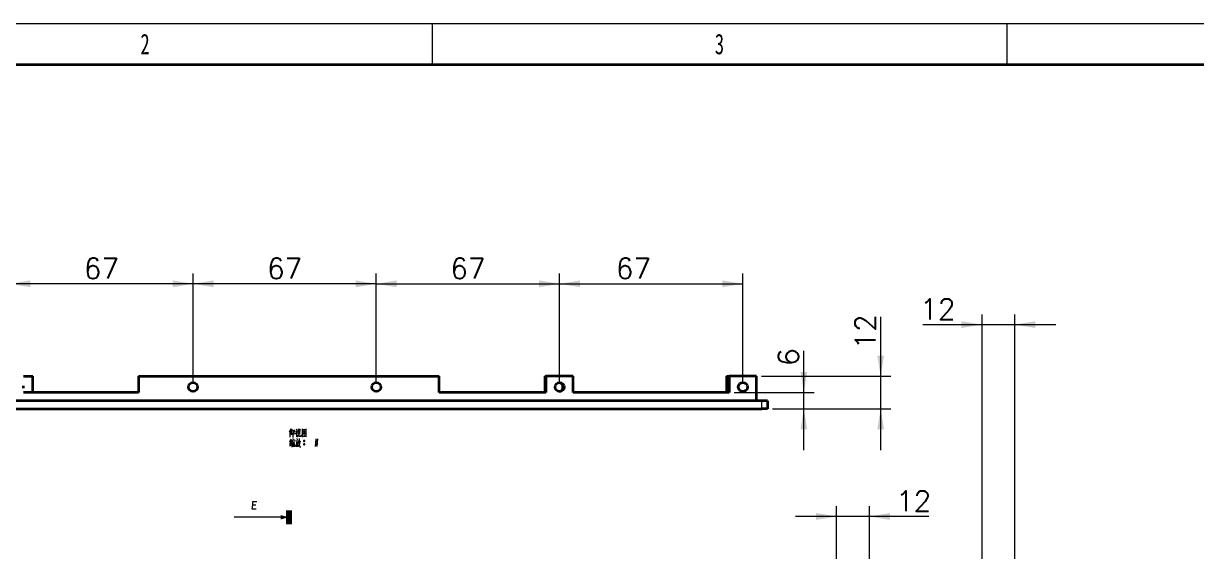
# Model space of a CAD drawing. Header units: millimetres. Extents: x -631 to 3210, y -446 to 2288.
# Drawn here: x 2220.5 to 2649.4, y 2094.7 to 2287.5 of the extents above; entities that cross this region are included whole.
import ezdxf
from ezdxf.enums import TextEntityAlignment as Align

# ---------------------------------------------------------------- set-up
doc = ezdxf.new("R2010")
doc.units = ezdxf.units.MM
doc.layers.get('0').update_dxf_attribs({"lineweight": 18})
for name, color, linetype, lineweight in [('尺寸线层', 3, 'Continuous', 18), ('粗实线层', 7, 'Continuous', 35), ('细实线层', 7, 'Continuous', 18)]:
    doc.layers.add(name, color=color, linetype=linetype, lineweight=lineweight)
doc.styles.get("Standard").update_dxf_attribs({"font": 'txt.shx', "bigfont": 'gbcbig.shx'})
doc.styles.add('标准', font='', dxfattribs={"width": 0.667})
doc.styles.get('标准').set_extended_font_data('宋体')
doc.dimstyles.get("Standard").update_dxf_attribs({"dimscale": 3, "dimtxt": 0.18, "dimasz": 0.18, "dimexe": 0.18, "dimexo": 0.0625, "dimgap": 0.09, "dimtad": 0, "dimtih": 1, "dimtoh": 1, "dimdec": 4, "dimzin": 0, "dimdsep": 46, "dimtxsty": 'Standard', "dimcen": 0.09, "dimdle": 0.36, "dimadec": 0, "dimazin": 0, "dimtfac": 1, "dimtdec": 4, "dimtofl": 0, "dimtmove": 0, "dimatfit": 3, "dimfxl": 0, "dimtolj": 1, "dimtzin": 0, "dimarcsym": 0})

# ---------------------------------------------------------------- blocks, each defined once
blk = doc.blocks.new('*X2')
at = {"layer": '粗实线层'}
blk.add_line((-185, 143.5), (205, 143.5), dxfattribs=at)
at = {"layer": '细实线层'}
for p, q in [((-210, 148.5), (210, 148.5)), ((-70, 148.5), (-70, 143.5)), ((0, 148.5), (0, 143.5))]:
    blk.add_line(p, q, dxfattribs=at)
at = {"layer": '尺寸线层', "style": '标准'}
for tag, height, width, p in [('T1', 2.5, 0.667, (-175, 146)), ('T2', 2.5, 0.667, (-105, 146)), ('T3', 2.5, 0.667, (-35, 146)), ('T4', 2.5, 0.667, (35, 146)), ('T5', 2.5, 0.667, (105, 146)), ('T6', 2.5, 0.667, (175, 146)), ('R1', 2.5, 0.667, (207.5, 111.38)), ('SQE', 3.5, 0.667, (-188.18, 80.99)), ('试制车间', 3.5, 0.28375, (-188.18, 73.99)), ('涂装车间（装配）', 3.5, 0.147264, (-188.18, 66.99)), ('涂装车间（涂装）', 3.5, 0.147264, (-188.18, 59.99)), ('国际内装车间', 3.5, 0.189302, (-188.18, 52.99)), ('地铁复合车间', 3.5, 0.186278, (-188.18, 46.02)), ('屏蔽门车间', 3.5, 0.225254, (-188.18, 39.14)), ('R2', 2.5, 0.667, (207.5, 37.12)), ('电器车间', 3.5, 0.292284, (-188.18, 32.21)), ('玻璃钢车间', 3.5, 0.225603, (-188.18, 25.29)), ('城轨内装车间', 3.5, 0.186278, (-188.18, 18.29)), ('不锈钢箱体车间', 3.5, 0.15932, (-188.18, 11.29)), ('门系统总装车间', 3.5, 0.161527, (-188.18, 4.29)), ('座椅厨房车间', 3.5, 0.186516, (-188.18, -2.71)), ('碳钢车间', 3.5, 0.28375, (-188.18, -9.71)), ('铝不锈钢车间', 3.5, 0.186397, (-188.18, -16.71)), ('风挡车间', 3.5, 0.284026, (-188.18, -23.71)), ('风道车间', 3.5, 0.284026, (-188.18, -30.71)), ('动车内装车间', 3.5, 0.186397, (-188.18, -37.71)), ('R3', 2.5, 0.667, (207.5, -37.12)), ('采购部', 3.5, 0.378308, (-188.18, -44.71)), ('检修服务部', 3.5, 0.223014, (-188.18, -51.71)), ('品管部', 3.5, 0.389426, (-188.18, -58.71)), ('生产保障部', 3.5, 0.223356, (-188.18, -65.71)), ('工业化部', 3.5, 0.281557, (-188.18, -72.71)), ('研发部', 3.5, 0.3788, (-188.18, -79.71)), ('旧底图总号', 3, 0.667, (-197.5, -100.5)), ('R4', 2.5, 0.667, (207.5, -111.38)), ('底图总号', 3, 0.667, (-197.5, -113.5)), ('签字', 3, 0.667, (-197.5, -126.5)), ('日期', 3, 0.667, (-197.5, -139.5)), ('B1', 2.5, 0.667, (-175, -146)), ('B2', 2.5, 0.667, (-105, -146)), ('B3', 2.5, 0.667, (-35, -146)), ('B4', 2.5, 0.667, (35, -146)), ('B5', 2.5, 0.667, (105, -146)), ('B6', 2.5, 0.667, (175, -146))]:
    blk.add_attdef(tag, text='', height=height, dxfattribs=dict(at, width=width)).set_placement(p, align=Align.MIDDLE_CENTER)
at = {"layer": '尺寸线层', "style": '标准', "width": 0.667}
blk.add_attdef('图号', text='', height=5.33, rotation=180, dxfattribs=at).set_placement((-160, 138.5), align=Align.MIDDLE_CENTER)
blk = doc.blocks.new('*X10')
at = {"layer": '尺寸线层', "linetype": 'Continuous'}
for points in [[(2570.98, 2177.54), (2563.48, 2178.79), (2563.48, 2176.29)], [(2582.98, 2177.54), (2590.48, 2178.79), (2590.48, 2176.29)]]:
    blk.add_hatch(color=0, dxfattribs=at).paths.add_polyline_path(points, flags=0)
at = {"layer": '尺寸线层', "color": 0, "linetype": 'Continuous'}
for p, q in [((2570.98, 2058.42), (2570.98, 2181.29)), ((2582.98, 2054.42), (2582.98, 2181.29)), ((2549.31, 2177.54), (2597.98, 2177.54))]:
    blk.add_line(p, q, dxfattribs=at)
at = {"layer": '尺寸线层', "color": 0, "insert": (2554.84, 2183.16), "char_height": 7.5, "width": 22.1429, "attachment_point": 5}
blk.add_mtext('12', dxfattribs=at)
blk = doc.blocks.new('*X136')
at = {"layer": '尺寸线层', "linetype": 'Continuous'}
for points in [[(2517.84, 2107.48), (2510.34, 2106.23), (2510.34, 2108.73)], [(2529.84, 2107.48), (2537.34, 2106.23), (2537.34, 2108.73)]]:
    blk.add_hatch(color=0, dxfattribs=at).paths.add_polyline_path(points, flags=0)
at = {"layer": '尺寸线层', "color": 0, "linetype": 'Continuous'}
for p, q in [((2517.84, 2058.42), (2517.84, 2111.23)), ((2529.84, 2054.42), (2529.84, 2111.23)), ((2551.52, 2107.48), (2502.84, 2107.48))]:
    blk.add_line(p, q, dxfattribs=at)
at = {"layer": '尺寸线层', "color": 0, "insert": (2545.98, 2113.11), "char_height": 7.5, "width": 22.1429, "attachment_point": 5}
blk.add_mtext('12', dxfattribs=at)
blk = doc.blocks.new('*X199')
at = {"layer": '尺寸线层', "linetype": 'Continuous'}
for points in [[(2349.54, 2192.44), (2357.04, 2193.69), (2357.04, 2191.19)], [(2416.54, 2192.44), (2409.04, 2193.69), (2409.04, 2191.19)]]:
    blk.add_hatch(color=0, dxfattribs=at).paths.add_polyline_path(points, flags=0)
at = {"layer": '尺寸线层', "color": 0, "linetype": 'Continuous'}
for p, q in [((2349.54, 2156.62), (2349.54, 2196.19)), ((2416.54, 2156.62), (2416.54, 2196.19)), ((2349.54, 2192.44), (2416.54, 2192.44))]:
    blk.add_line(p, q, dxfattribs=at)
at = {"layer": '尺寸线层', "color": 0, "insert": (2383.04, 2198.07), "char_height": 7.5, "width": 23.5714, "attachment_point": 5}
blk.add_mtext('67', dxfattribs=at)
blk = doc.blocks.new('*X200')
at = {"layer": '尺寸线层', "linetype": 'Continuous'}
for points in [[(2416.54, 2192.44), (2424.04, 2193.69), (2424.04, 2191.19)], [(2483.54, 2192.44), (2476.04, 2193.69), (2476.04, 2191.19)]]:
    blk.add_hatch(color=0, dxfattribs=at).paths.add_polyline_path(points, flags=0)
at = {"layer": '尺寸线层', "color": 0, "linetype": 'Continuous'}
for p, q in [((2416.54, 2156.62), (2416.54, 2196.19)), ((2483.54, 2156.62), (2483.54, 2196.19)), ((2416.54, 2192.44), (2483.54, 2192.44))]:
    blk.add_line(p, q, dxfattribs=at)
at = {"layer": '尺寸线层', "color": 0, "insert": (2443.56, 2198.07), "char_height": 7.5, "width": 23.5714, "attachment_point": 5}
blk.add_mtext('67', dxfattribs=at)
blk = doc.blocks.new('*X201')
at = {"layer": '尺寸线层', "linetype": 'Continuous'}
for points in [[(2282.54, 2192.44), (2290.04, 2191.19), (2290.04, 2193.69)], [(2349.54, 2192.44), (2342.04, 2191.19), (2342.04, 2193.69)]]:
    blk.add_hatch(color=0, dxfattribs=at).paths.add_polyline_path(points, flags=0)
at = {"layer": '尺寸线层', "color": 0, "linetype": 'Continuous'}
for p, q in [((2282.54, 2156.62), (2282.54, 2196.19)), ((2349.54, 2156.62), (2349.54, 2196.19)), ((2349.54, 2192.44), (2282.54, 2192.44))]:
    blk.add_line(p, q, dxfattribs=at)
at = {"layer": '尺寸线层', "color": 0, "insert": (2316.04, 2198.07), "char_height": 7.5, "width": 23.5714, "attachment_point": 5}
blk.add_mtext('67', dxfattribs=at)
blk = doc.blocks.new('*X202')
at = {"layer": '尺寸线层', "linetype": 'Continuous'}
for points in [[(2215.54, 2192.44), (2223.04, 2191.19), (2223.04, 2193.69)], [(2282.54, 2192.44), (2275.04, 2191.19), (2275.04, 2193.69)]]:
    blk.add_hatch(color=0, dxfattribs=at).paths.add_polyline_path(points, flags=0)
at = {"layer": '尺寸线层', "color": 0, "linetype": 'Continuous'}
for p, q in [((2215.54, 2156.62), (2215.54, 2196.19)), ((2282.54, 2156.62), (2282.54, 2196.19)), ((2282.54, 2192.44), (2215.54, 2192.44))]:
    blk.add_line(p, q, dxfattribs=at)
at = {"layer": '尺寸线层', "color": 0, "insert": (2249.04, 2198.07), "char_height": 7.5, "width": 23.5714, "attachment_point": 5}
blk.add_mtext('67', dxfattribs=at)
blk = doc.blocks.new('*X207')
at = {"layer": '尺寸线层', "linetype": 'Continuous'}
for points in [[(2505.84, 2152.75), (2504.59, 2160.25), (2507.09, 2160.25)], [(2505.84, 2146.75), (2504.59, 2139.25), (2507.09, 2139.25)]]:
    blk.add_hatch(color=0, dxfattribs=at).paths.add_polyline_path(points, flags=0)
at = {"layer": '尺寸线层', "color": 0, "linetype": 'Continuous'}
for p, q in [((2505.84, 2131.75), (2505.84, 2167.99)), ((2480.42, 2152.75), (2509.59, 2152.75)), ((2494.42, 2146.75), (2509.59, 2146.75))]:
    blk.add_line(p, q, dxfattribs=at)
at = {"layer": '尺寸线层', "color": 0, "insert": (2500.21, 2165.67), "char_height": 7.5, "width": 15, "attachment_point": 5, "rotation": 90}
blk.add_mtext('6', dxfattribs=at)
blk = doc.blocks.new('*X208')
at = {"layer": '尺寸线层', "linetype": 'Continuous'}
for points in [[(2533.94, 2158.75), (2532.69, 2166.25), (2535.19, 2166.25)], [(2533.94, 2146.75), (2532.69, 2139.25), (2535.19, 2139.25)]]:
    blk.add_hatch(color=0, dxfattribs=at).paths.add_polyline_path(points, flags=0)
at = {"layer": '尺寸线层', "color": 0, "linetype": 'Continuous'}
for p, q in [((2533.94, 2131.75), (2533.94, 2180.42)), ((2490.42, 2158.75), (2537.69, 2158.75)), ((2494.42, 2146.75), (2537.69, 2146.75))]:
    blk.add_line(p, q, dxfattribs=at)
at = {"layer": '尺寸线层', "color": 0, "insert": (2528.32, 2174.88), "char_height": 7.5, "width": 22.1429, "attachment_point": 5, "rotation": 90}
blk.add_mtext('12', dxfattribs=at)

msp = doc.modelspace()

# ---------------------------------------------------------------- hatches: boundary and pattern name
at = {"lineweight": 13}
msp.add_hatch(color=7, dxfattribs=at).paths.add_polyline_path([(2314.544, 2106.388), (2317.544, 2107.192), (2314.544, 2107.996)], flags=0)

# ---------------------------------------------------------------- linework, layer by layer
at = {"color": 7, "lineweight": 35, "ltscale": 0.084995}
msp.add_line((2220.545, 2158.747), (2223.944, 2158.747), dxfattribs=at)
at = {"color": 7, "lineweight": 35, "ltscale": 0.15}
for p, q in [((2223.944, 2152.747), (2223.944, 2158.747)), ((2262.544, 2158.747), (2262.544, 2152.747)), ((2372.544, 2152.747), (2372.544, 2158.747)), ((2411.144, 2158.747), (2411.144, 2152.747)), ((2411.544, 2158.747), (2411.544, 2152.747)), ((2421.544, 2152.747), (2421.544, 2158.747)), ((2477.544, 2158.747), (2477.544, 2152.747)), ((2478.544, 2158.747), (2478.544, 2152.747))]:
    msp.add_line(p, q, dxfattribs=at)
at = {"color": 7, "lineweight": 35}
for p, q in [((2262.544, 2158.747), (2372.544, 2158.747)), ((2490.544, 2149.747), (2144.544, 2149.747)), ((2262.544, 2152.747), (2220.544, 2152.747)), ((2411.544, 2152.747), (2372.544, 2152.747)), ((2478.544, 2152.747), (2421.544, 2152.747)), ((2144.544, 2146.747), (2490.544, 2146.747))]:
    msp.add_line(p, q, dxfattribs=at)
at = {"color": 7, "lineweight": 35, "ltscale": 0.010005}
msp.add_line((2411.144, 2158.747), (2411.545, 2158.747), dxfattribs=at)
at = {"color": 7, "lineweight": 35, "ltscale": 0.25}
for p, q in [((2421.544, 2158.747), (2411.544, 2158.747)), ((2488.544, 2158.747), (2478.544, 2158.747))]:
    msp.add_line(p, q, dxfattribs=at)
at = {"color": 7, "lineweight": 35, "ltscale": 0.025}
msp.add_line((2477.544, 2158.747), (2478.544, 2158.747), dxfattribs=at)
at = {"color": 7, "lineweight": 13, "ltscale": 0.149995}
msp.add_line((2478.544, 2152.747), (2478.544, 2158.747), dxfattribs=at)
at = {"color": 7, "lineweight": 35, "ltscale": 0.225}
msp.add_line((2488.544, 2149.747), (2488.544, 2158.747), dxfattribs=at)
at = {"color": 7, "lineweight": 13, "ltscale": 0.075}
msp.add_line((2490.544, 2146.747), (2490.544, 2149.747), dxfattribs=at)
at = {"color": 7, "lineweight": 35, "ltscale": 0.05}
for p, q in [((2492.544, 2149.747), (2490.544, 2149.747)), ((2492.544, 2146.747), (2490.544, 2146.747))]:
    msp.add_line(p, q, dxfattribs=at)
at = {"color": 7, "lineweight": 35, "ltscale": 0.075}
msp.add_line((2492.544, 2149.747), (2492.544, 2146.747), dxfattribs=at)
at = {"color": 7, "lineweight": 13}
msp.add_line((2317.544, 2107.192), (2297.544, 2107.192), dxfattribs=at)
at = {"color": 7, "lineweight": 100, "ltscale": 0.125}
msp.add_line((2317.544, 2109.692), (2317.544, 2104.692), dxfattribs=at)
at = {"color": 7, "lineweight": 13}
for points in [[(2318.244, 2139.502), (2317.649, 2138.207)], [(2318.034, 2136.457), (2318.034, 2137.682), (2318.034, 2138.942)], [(2318.454, 2138.802), (2318.874, 2139.327)], [(2318.454, 2138.942), (2318.454, 2137.367)], [(2318.454, 2137.367), (2318.979, 2137.892)], [(2318.979, 2135.897), (2319.154, 2135.512)], [(2319.014, 2138.977), (2319.014, 2137.682), (2319.014, 2136.352)], [(2319.014, 2138.767), (2319.539, 2138.837)], [(2319.504, 2137.367), (2319.224, 2137.717)], [(2319.504, 2137.367), (2319.609, 2139.082)], [(2320.589, 2138.802), (2320.414, 2138.312), (2319.924, 2137.577)], [(2319.959, 2138.592), (2320.519, 2138.662)], [(2320.239, 2139.467), (2320.519, 2139.047)], [(2320.414, 2138.312), (2320.414, 2136.527)], [(2320.414, 2138.137), (2320.729, 2137.822)], [(2320.449, 2135.967), (2320.554, 2135.407)], [(2320.519, 2136.527), (2320.799, 2136.807)], [(2320.799, 2136.807), (2321.044, 2137.157)], [(2321.009, 2139.432), (2321.009, 2137.752)], [(2321.674, 2139.257), (2321.009, 2139.187)], [(2321.219, 2137.787), (2321.044, 2137.157)], [(2321.324, 2138.837), (2321.219, 2137.787)], [(2321.359, 2136.002), (2321.289, 2135.267)], [(2321.359, 2136.807), (2321.359, 2137.892)], [(2321.499, 2136.702), (2321.359, 2136.807)], [(2321.919, 2136.702), (2321.499, 2136.702)], [(2321.604, 2137.682), (2321.674, 2139.362)], [(2321.919, 2137.332), (2321.919, 2136.702)], [(2322.444, 2139.467), (2322.444, 2137.997), (2322.444, 2136.492)], [(2322.444, 2139.432), (2322.444, 2138.032), (2322.444, 2136.632)], [(2323.914, 2139.292), (2322.444, 2139.152)], [(2322.444, 2136.737), (2323.809, 2136.842)], [(2322.514, 2137.542), (2323.004, 2137.962)], [(2323.214, 2139.012), (2322.654, 2138.207)], [(2322.969, 2138.452), (2323.669, 2137.717)], [(2322.969, 2137.367), (2323.319, 2136.982)], [(2323.004, 2138.662), (2323.459, 2138.732)], [(2323.004, 2137.962), (2323.214, 2138.242)], [(2323.074, 2137.752), (2323.319, 2137.472)], [(2323.214, 2138.242), (2323.564, 2138.872)], [(2323.669, 2137.717), (2323.844, 2137.752)], [(2323.879, 2136.562), (2323.879, 2136.667), (2323.809, 2136.842)], [(2323.879, 2136.667), (2323.879, 2138.032), (2323.914, 2139.432)], [(2327.414, 2135.827), (2327.309, 2134.427), (2327.204, 2133.027)], [(2328.009, 2135.827), (2327.904, 2134.427), (2327.799, 2133.027)], [(2317.754, 2133.272), (2318.454, 2133.657)], [(2318.209, 2134.707), (2317.789, 2134.567)], [(2318.279, 2135.722), (2317.824, 2134.637)], [(2317.859, 2133.937), (2318.384, 2134.112)], [(2318.349, 2134.952), (2317.894, 2133.937)], [(2318.664, 2134.427), (2318.349, 2133.937)], [(2318.594, 2135.407), (2318.489, 2134.847)], [(2318.594, 2135.267), (2319.644, 2135.407)], [(2318.839, 2134.987), (2318.664, 2134.427)], [(2318.699, 2134.497), (2318.699, 2132.782)], [(2318.909, 2134.707), (2319.609, 2134.812)], [(2318.979, 2134.287), (2319.014, 2132.887)], [(2318.979, 2134.182), (2319.504, 2134.252)], [(2319.014, 2133.622), (2319.399, 2133.692)], [(2319.469, 2133.132), (2319.049, 2133.062)], [(2319.224, 2134.742), (2319.154, 2134.182)], [(2319.539, 2134.357), (2319.469, 2132.957)], [(2319.679, 2135.512), (2319.539, 2135.057)], [(2320.449, 2135.127), (2320.344, 2134.217), (2320.239, 2133.797), (2319.924, 2132.922)], [(2319.959, 2135.057), (2321.009, 2135.197)], [(2320.764, 2134.637), (2320.659, 2133.797), (2320.519, 2132.957), (2320.309, 2133.237)], [(2320.379, 2134.462), (2320.764, 2134.532)], [(2321.149, 2133.377), (2320.764, 2132.852)], [(2321.149, 2134.637), (2320.974, 2134.077)], [(2321.079, 2134.392), (2321.639, 2132.957)], [(2321.289, 2135.267), (2321.149, 2134.637)], [(2321.429, 2134.007), (2321.149, 2133.377)], [(2321.219, 2134.882), (2321.919, 2135.022)], [(2321.639, 2134.952), (2321.429, 2134.007)], [(2321.639, 2132.957), (2321.954, 2132.957)], [(2322.969, 2135.092), (2323.354, 2135.092)], [(2322.969, 2133.832), (2323.354, 2133.832)], [(2323.004, 2135.197), (2323.319, 2135.197)], [(2323.004, 2134.952), (2323.319, 2134.952)], [(2323.004, 2133.937), (2323.319, 2133.937)], [(2323.004, 2133.692), (2323.319, 2133.692)], [(2327.414, 2135.092), (2327.799, 2135.092)], [(2327.414, 2133.832), (2327.799, 2133.832)], [(2327.449, 2135.197), (2327.764, 2135.197)], [(2327.449, 2134.952), (2327.764, 2134.952)], [(2327.449, 2133.937), (2327.764, 2133.937)], [(2327.449, 2133.692), (2327.764, 2133.692)], [(2305.611, 2110.167), (2304.211, 2110.167), (2304.351, 2111.742), (2304.456, 2112.967), (2305.856, 2112.967)], [(2304.351, 2111.672), (2305.471, 2111.672)]]:
    msp.add_lwpolyline(points, dxfattribs=at)
for points in [[(2323.074, 2134.882), (2323.249, 2134.882), (2323.354, 2134.987), (2323.354, 2135.162), (2323.249, 2135.267), (2323.074, 2135.267), (2322.969, 2135.162), (2322.969, 2134.987)], [(2323.074, 2133.622), (2323.249, 2133.622), (2323.354, 2133.727), (2323.354, 2133.902), (2323.249, 2134.007), (2323.074, 2134.007), (2322.969, 2133.902), (2322.969, 2133.727)], [(2327.519, 2134.882), (2327.694, 2134.882), (2327.799, 2134.987), (2327.799, 2135.162), (2327.694, 2135.267), (2327.519, 2135.267), (2327.414, 2135.162), (2327.414, 2134.987)], [(2327.519, 2133.622), (2327.694, 2133.622), (2327.799, 2133.727), (2327.799, 2133.902), (2327.694, 2134.007), (2327.519, 2134.007), (2327.414, 2133.902), (2327.414, 2133.727)]]:
    msp.add_lwpolyline(points, close=True, dxfattribs=at)
at = {"color": 7, "lineweight": 35}
for centre in [(2282.544, 2154.747), (2349.544, 2154.747), (2416.544, 2154.747), (2483.544, 2154.747)]:
    msp.add_circle(centre, 1.65, dxfattribs=at)
for centre, start, end in [((2218.944, 2154.747), 345.8887, 14.1113), ((2416.144, 2154.747), 276.9936, 83.06214)]:
    msp.add_arc(centre, 1.65, start, end, dxfattribs=at)

# ---------------------------------------------------------------- block references
ref = msp.add_blockref('*X2', (2580, 1842), dxfattribs=dict(xscale=3, yscale=3, zscale=3))
ref.add_attrib('T2', '2', dxfattribs={"layer": '尺寸线层', "height": 7.5, "style": '标准', "width": 0.667}).set_placement((2265, 2280), align=Align.MIDDLE_CENTER)
ref.add_attrib('T3', '3', dxfattribs={"layer": '尺寸线层', "height": 7.5, "style": '标准', "width": 0.667}).set_placement((2475, 2280), align=Align.MIDDLE_CENTER)

# ---------------------------------------------------------------- dimensions: what is measured, and where the dimension line sits
at = {"layer": '尺寸线层'}
for base, p1, p2, override, picture, middle in [((2215.544, 2192.441), (2282.544, 2154.747), (2215.544, 2154.747), {"dimtxt": 2.5, "dimasz": 2.5, "dimexe": 1.25, "dimexo": 0.625, "dimgap": 0.625, "dimtad": 1, "dimtih": 0, "dimtoh": 0, "dimdec": 2, "dimzin": 8, "dimdsep": 44, "dimsah": 1, "dimdle": 5, "dimtdec": 2, "dimtofl": 1, "dimatfit": 0, "dimtfill": 1, "dimtzin": 8}, '*X202', (2249.044, 2192.441)), ((2282.544, 2192.441), (2349.544, 2154.747), (2282.544, 2154.747), {"dimtxt": 2.5, "dimasz": 2.5, "dimexe": 1.25, "dimexo": 0.625, "dimgap": 0.625, "dimtad": 1, "dimtih": 0, "dimtoh": 0, "dimdec": 2, "dimzin": 8, "dimdsep": 44, "dimsah": 1, "dimdle": 5, "dimtdec": 2, "dimtofl": 1, "dimatfit": 0, "dimtfill": 1, "dimtzin": 8}, '*X201', (2316.044, 2192.441)), ((2416.544, 2192.441), (2349.544, 2154.747), (2416.544, 2154.747), {"dimtxt": 2.5, "dimasz": 2.5, "dimexe": 1.25, "dimexo": 0.625, "dimgap": 0.625, "dimtad": 1, "dimdec": 2, "dimzin": 8, "dimdsep": 44, "dimsah": 1, "dimdle": 5, "dimtdec": 2, "dimtofl": 1, "dimatfit": 0, "dimtfill": 1, "dimtzin": 8}, '*X199', (2383.044, 2192.441))]:
    dim = msp.add_linear_dim(base=base, p1=p1, p2=p2, dimstyle='Standard', override=override, dxfattribs=at)
    dim.commit()
    dim.dimension.update_dxf_attribs({"geometry": picture, "text_midpoint": middle})
for base, p1, p2, override, picture, middle in [((2483.544, 2192.441), (2416.544, 2154.747), (2483.544, 2154.747), {"dimtxt": 2.5, "dimasz": 2.5, "dimexe": 1.25, "dimexo": 0.625, "dimgap": 0.625, "dimtad": 1, "dimdec": 2, "dimzin": 8, "dimdsep": 44, "dimsah": 1, "dimdle": 5, "dimtdec": 2, "dimtofl": 1, "dimatfit": 0, "dimtfill": 1, "dimtzin": 8}, '*X200', (2443.557, 2192.441)), ((2582.978, 2177.539), (2570.978, 2056.541), (2582.978, 2052.541), {"dimtxt": 2.5, "dimasz": 2.5, "dimexe": 1.25, "dimexo": 0.625, "dimgap": 0.625, "dimtad": 1, "dimtih": 0, "dimtoh": 0, "dimdec": 2, "dimzin": 8, "dimdsep": 44, "dimsah": 1, "dimdle": 5, "dimtdec": 2, "dimtofl": 1, "dimatfit": 0, "dimtfill": 1, "dimtzin": 8}, '*X10', (2554.842, 2177.539)), ((2517.844, 2107.484), (2529.844, 2052.541), (2517.844, 2056.541), {"dimtxt": 2.5, "dimasz": 2.5, "dimexe": 1.25, "dimexo": 0.625, "dimgap": 0.625, "dimtad": 1, "dimtih": 0, "dimtoh": 0, "dimdec": 2, "dimzin": 8, "dimdsep": 44, "dimsah": 1, "dimdle": 5, "dimtdec": 2, "dimtofl": 1, "dimatfit": 0, "dimtfill": 1, "dimtzin": 8}, '*X136', (2545.98, 2107.484))]:
    dim = msp.add_linear_dim(base=base, p1=p1, p2=p2, dimstyle='Standard', override=override, dxfattribs=at)
    dim.commit()
    dim.dimension.update_dxf_attribs({"geometry": picture, "text_midpoint": middle, "dimtype": 160})
dim = msp.add_linear_dim(base=(2533.944, 2158.747), p1=(2492.544, 2146.747), p2=(2488.544, 2158.747), angle=90, dimstyle='Standard', override={"dimtxt": 2.5, "dimasz": 2.5, "dimexe": 1.25, "dimexo": 0.625, "dimgap": 0.625, "dimtad": 1, "dimtih": 0, "dimtoh": 0, "dimdec": 2, "dimzin": 8, "dimdsep": 44, "dimsah": 1, "dimdle": 5, "dimtdec": 2, "dimtofl": 1, "dimatfit": 0, "dimtfill": 1, "dimtzin": 8}, dxfattribs=at)
dim.commit()
dim.dimension.update_dxf_attribs({"geometry": '*X208', "text_midpoint": (2533.944, 2174.883), "dimtype": 160})
dim = msp.add_linear_dim(base=(2505.837, 2152.747), p1=(2492.544, 2146.747), p2=(2478.544, 2152.747), angle=90, dimstyle='Standard', override={"dimtxt": 2.5, "dimasz": 2.5, "dimexe": 1.25, "dimexo": 0.625, "dimgap": 0.625, "dimtad": 1, "dimtih": 0, "dimtoh": 0, "dimdec": 2, "dimzin": 8, "dimdsep": 44, "dimsah": 1, "dimdle": 5, "dimtdec": 2, "dimtofl": 1, "dimatfit": 0, "dimtfill": 1, "dimtzin": 8}, dxfattribs=at)
dim.commit()
dim.dimension.update_dxf_attribs({"geometry": '*X207', "text_midpoint": (2505.837, 2165.569)})

doc.saveas('drawing.dxf')
